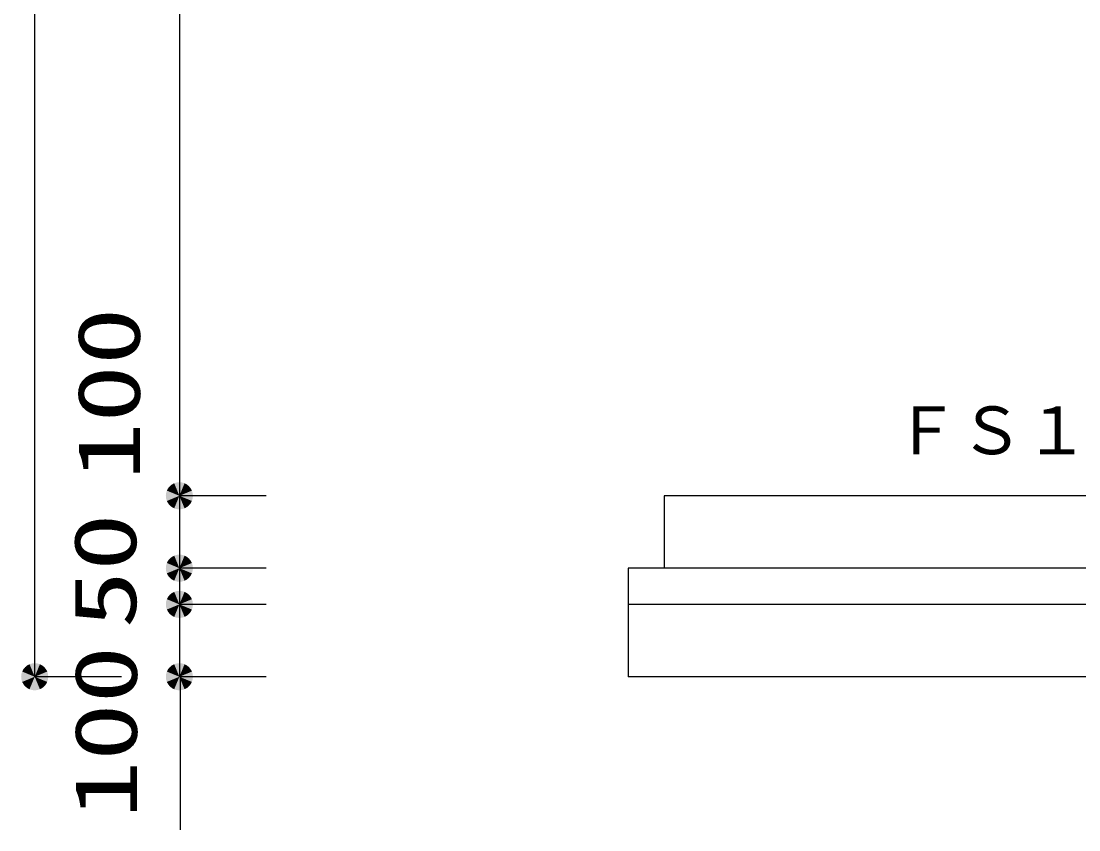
# Model space of a CAD drawing. Units: millimetres, scale not verified. Extents: x -9828 to 7490, y -6967 to 5111.
# Drawn here: x -1743 to -280, y -797 to 321 of the extents above; entities that cross this region are included whole.
import ezdxf
from ezdxf.enums import TextEntityAlignment as Align

# ---------------------------------------------------------------- set-up
doc = ezdxf.new("R2010")
doc.units = ezdxf.units.MM
doc.header["$LTSCALE"] = 30
doc.layers.add('0-2_SEISAKU', color=2, linetype='Continuous', lineweight=25)
doc.layers.add('0-6_SUNPO', color=7, linetype='Continuous', lineweight=25)
doc.styles.add('MS Gothic', font='')
doc.styles.add('ＭＳ ゴシック', font='')
doc.styles.get('MS Gothic').set_extended_font_data('MS Gothic')
doc.styles.get('ＭＳ ゴシック').set_extended_font_data('MS Gothic')

msp = doc.modelspace()

# ---------------------------------------------------------------- linework, layer by layer
at = {"layer": '0-2_SEISAKU'}
for p, q in [((346.25, -335.08), (-853.75, -335.08)), ((-853.75, -335.08), (-853.75, -435.07)), ((-903.75, -435.07), (-903.75, -535.08)), ((396.25, -435.07), (-903.75, -435.07)), ((396.25, -435.07), (-903.75, -435.07)), ((-903.75, -485.07), (-903.75, -585.08)), ((396.25, -485.07), (-903.75, -485.07)), ((396.25, -485.07), (-903.75, -485.07)), ((396.25, -585.08), (-903.75, -585.08))]:
    msp.add_line(p, q, dxfattribs=at)
at = {"layer": '0-6_SUNPO', "color": 4}
for p, q in [((-1723.94, -585.08), (-1723.94, 1514.92)), ((-1523.94, 1414.92), (-1523.94, -335.08)), ((-1403.94, -335.08), (-1523.94, -335.08)), ((-1403.94, -335.08), (-1523.94, -335.08)), ((-1523.94, -335.08), (-1523.94, -435.08)), ((-1403.94, -435.08), (-1523.94, -435.08)), ((-1403.94, -435.08), (-1523.94, -435.08)), ((-1523.94, -435.08), (-1523.94, -485.08)), ((-1403.94, -485.08), (-1523.94, -485.08)), ((-1403.94, -485.08), (-1523.94, -485.08)), ((-1523.94, -485.08), (-1523.94, -585.08)), ((-1603.94, -585.08), (-1723.94, -585.08)), ((-1403.94, -585.08), (-1523.94, -585.08)), ((-1522.88, -585.08), (-1522.88, -796.58))]:
    msp.add_line(p, q, dxfattribs=at)
at = {"layer": '0-6_SUNPO'}
for points in [[(-1534.36, -319.49), (-1523.94, -335.08), (-1537.2, -321.82)], [(-1534.36, -319.49), (-1523.94, -335.08), (-1537.2, -321.82)], [(-1531.11, -317.75), (-1523.94, -335.08), (-1534.36, -319.49)], [(-1531.11, -317.75), (-1523.94, -335.08), (-1534.36, -319.49)], [(-1527.6, -316.69), (-1523.94, -335.08), (-1531.11, -317.75)], [(-1527.6, -316.69), (-1523.94, -335.08), (-1531.11, -317.75)], [(-1523.94, -316.33), (-1523.94, -335.08), (-1527.6, -316.69)], [(-1523.94, -316.33), (-1523.94, -335.08), (-1527.6, -316.69)], [(-1520.28, -316.69), (-1523.94, -335.08), (-1523.94, -316.33)], [(-1520.28, -316.69), (-1523.94, -335.08), (-1523.94, -316.33)], [(-1516.76, -317.75), (-1523.94, -335.08), (-1520.28, -316.69)], [(-1516.76, -317.75), (-1523.94, -335.08), (-1520.28, -316.69)], [(-1513.52, -319.49), (-1523.94, -335.08), (-1516.76, -317.75)], [(-1513.52, -319.49), (-1523.94, -335.08), (-1516.76, -317.75)], [(-1510.68, -321.82), (-1523.94, -335.08), (-1513.52, -319.49)], [(-1510.68, -321.82), (-1523.94, -335.08), (-1513.52, -319.49)], [(-1542.33, -331.42), (-1523.94, -335.08), (-1542.69, -335.08)], [(-1542.33, -331.42), (-1523.94, -335.08), (-1542.69, -335.08)], [(-1542.69, -335.08), (-1523.94, -335.08), (-1542.33, -338.73)], [(-1542.69, -335.08), (-1523.94, -335.08), (-1542.33, -338.73)], [(-1541.26, -327.9), (-1523.94, -335.08), (-1542.33, -331.42)], [(-1541.26, -327.9), (-1523.94, -335.08), (-1542.33, -331.42)], [(-1542.33, -338.73), (-1523.94, -335.08), (-1541.26, -342.25)], [(-1542.33, -338.73), (-1523.94, -335.08), (-1541.26, -342.25)], [(-1539.53, -324.66), (-1523.94, -335.08), (-1541.26, -327.9)], [(-1539.53, -324.66), (-1523.94, -335.08), (-1541.26, -327.9)], [(-1541.26, -342.25), (-1523.94, -335.08), (-1539.53, -345.49)], [(-1541.26, -342.25), (-1523.94, -335.08), (-1539.53, -345.49)], [(-1537.2, -321.82), (-1523.94, -335.08), (-1539.53, -324.66)], [(-1537.2, -321.82), (-1523.94, -335.08), (-1539.53, -324.66)], [(-1539.53, -345.49), (-1523.94, -335.08), (-1537.2, -348.33)], [(-1539.53, -345.49), (-1523.94, -335.08), (-1537.2, -348.33)], [(-1537.2, -348.33), (-1523.94, -335.08), (-1534.36, -350.67)], [(-1537.2, -348.33), (-1523.94, -335.08), (-1534.36, -350.67)], [(-1534.36, -350.67), (-1523.94, -335.08), (-1531.11, -352.4)], [(-1534.36, -350.67), (-1523.94, -335.08), (-1531.11, -352.4)], [(-1531.11, -352.4), (-1523.94, -335.08), (-1527.6, -353.47)], [(-1531.11, -352.4), (-1523.94, -335.08), (-1527.6, -353.47)], [(-1527.6, -353.47), (-1523.94, -335.08), (-1523.94, -353.83)], [(-1527.6, -353.47), (-1523.94, -335.08), (-1523.94, -353.83)], [(-1508.35, -324.66), (-1523.94, -335.08), (-1510.68, -321.82)], [(-1508.35, -324.66), (-1523.94, -335.08), (-1510.68, -321.82)], [(-1506.62, -327.9), (-1523.94, -335.08), (-1508.35, -324.66)], [(-1506.62, -327.9), (-1523.94, -335.08), (-1508.35, -324.66)], [(-1505.55, -331.42), (-1523.94, -335.08), (-1506.62, -327.9)], [(-1505.55, -331.42), (-1523.94, -335.08), (-1506.62, -327.9)], [(-1505.19, -335.08), (-1523.94, -335.08), (-1505.55, -331.42)], [(-1505.19, -335.08), (-1523.94, -335.08), (-1505.55, -331.42)], [(-1523.94, -353.83), (-1523.94, -335.08), (-1520.28, -353.47)], [(-1520.28, -353.47), (-1523.94, -335.08), (-1516.76, -352.4)], [(-1516.76, -352.4), (-1523.94, -335.08), (-1513.52, -350.67)], [(-1513.52, -350.67), (-1523.94, -335.08), (-1510.68, -348.33)], [(-1510.68, -348.33), (-1523.94, -335.08), (-1508.35, -345.49)], [(-1508.35, -345.49), (-1523.94, -335.08), (-1506.62, -342.25)], [(-1506.62, -342.25), (-1523.94, -335.08), (-1505.55, -338.73)], [(-1505.55, -338.73), (-1523.94, -335.08), (-1505.19, -335.08)], [(-1523.94, -353.83), (-1523.94, -335.08), (-1520.28, -353.47)], [(-1520.28, -353.47), (-1523.94, -335.08), (-1516.76, -352.4)], [(-1516.76, -352.4), (-1523.94, -335.08), (-1513.52, -350.67)], [(-1513.52, -350.67), (-1523.94, -335.08), (-1510.68, -348.33)], [(-1510.68, -348.33), (-1523.94, -335.08), (-1508.35, -345.49)], [(-1508.35, -345.49), (-1523.94, -335.08), (-1506.62, -342.25)], [(-1506.62, -342.25), (-1523.94, -335.08), (-1505.55, -338.73)], [(-1505.55, -338.73), (-1523.94, -335.08), (-1505.19, -335.08)], [(-1537.2, -421.82), (-1523.94, -435.08), (-1539.53, -424.66)], [(-1537.2, -421.82), (-1523.94, -435.08), (-1539.53, -424.66)], [(-1534.36, -419.48), (-1523.94, -435.08), (-1537.2, -421.82)], [(-1534.36, -419.48), (-1523.94, -435.08), (-1537.2, -421.82)], [(-1531.11, -417.75), (-1523.94, -435.08), (-1534.36, -419.48)], [(-1531.11, -417.75), (-1523.94, -435.08), (-1534.36, -419.48)], [(-1527.6, -416.69), (-1523.94, -435.08), (-1531.11, -417.75)], [(-1527.6, -416.69), (-1523.94, -435.08), (-1531.11, -417.75)], [(-1523.94, -416.33), (-1523.94, -435.08), (-1527.6, -416.69)], [(-1523.94, -416.33), (-1523.94, -435.08), (-1527.6, -416.69)], [(-1520.28, -416.69), (-1523.94, -435.08), (-1523.94, -416.33)], [(-1520.28, -416.69), (-1523.94, -435.08), (-1523.94, -416.33)], [(-1516.76, -417.75), (-1523.94, -435.08), (-1520.28, -416.69)], [(-1516.76, -417.75), (-1523.94, -435.08), (-1520.28, -416.69)], [(-1513.52, -419.48), (-1523.94, -435.08), (-1516.76, -417.75)], [(-1513.52, -419.48), (-1523.94, -435.08), (-1516.76, -417.75)], [(-1510.68, -421.82), (-1523.94, -435.08), (-1513.52, -419.48)], [(-1510.68, -421.82), (-1523.94, -435.08), (-1513.52, -419.48)], [(-1508.35, -424.66), (-1523.94, -435.08), (-1510.68, -421.82)], [(-1508.35, -424.66), (-1523.94, -435.08), (-1510.68, -421.82)], [(-1542.33, -431.42), (-1523.94, -435.08), (-1542.69, -435.08)], [(-1542.33, -431.42), (-1523.94, -435.08), (-1542.69, -435.08)], [(-1542.69, -435.08), (-1523.94, -435.08), (-1542.33, -438.73)], [(-1542.69, -435.08), (-1523.94, -435.08), (-1542.33, -438.73)], [(-1541.26, -427.9), (-1523.94, -435.08), (-1542.33, -431.42)], [(-1541.26, -427.9), (-1523.94, -435.08), (-1542.33, -431.42)], [(-1542.33, -438.73), (-1523.94, -435.08), (-1541.26, -442.25)], [(-1542.33, -438.73), (-1523.94, -435.08), (-1541.26, -442.25)], [(-1539.53, -424.66), (-1523.94, -435.08), (-1541.26, -427.9)], [(-1539.53, -424.66), (-1523.94, -435.08), (-1541.26, -427.9)], [(-1541.26, -442.25), (-1523.94, -435.08), (-1539.53, -445.49)], [(-1541.26, -442.25), (-1523.94, -435.08), (-1539.53, -445.49)], [(-1539.53, -445.49), (-1523.94, -435.08), (-1537.2, -448.33)], [(-1539.53, -445.49), (-1523.94, -435.08), (-1537.2, -448.33)], [(-1537.2, -448.33), (-1523.94, -435.08), (-1534.36, -450.67)], [(-1537.2, -448.33), (-1523.94, -435.08), (-1534.36, -450.67)], [(-1534.36, -450.67), (-1523.94, -435.08), (-1531.11, -452.4)], [(-1534.36, -450.67), (-1523.94, -435.08), (-1531.11, -452.4)], [(-1531.11, -452.4), (-1523.94, -435.08), (-1527.6, -453.46)], [(-1531.11, -452.4), (-1523.94, -435.08), (-1527.6, -453.46)], [(-1527.6, -453.46), (-1523.94, -435.08), (-1523.94, -453.83)], [(-1527.6, -453.46), (-1523.94, -435.08), (-1523.94, -453.83)], [(-1506.62, -427.9), (-1523.94, -435.08), (-1508.35, -424.66)], [(-1506.62, -427.9), (-1523.94, -435.08), (-1508.35, -424.66)], [(-1505.55, -431.42), (-1523.94, -435.08), (-1506.62, -427.9)], [(-1505.55, -431.42), (-1523.94, -435.08), (-1506.62, -427.9)], [(-1505.19, -435.08), (-1523.94, -435.08), (-1505.55, -431.42)], [(-1505.19, -435.08), (-1523.94, -435.08), (-1505.55, -431.42)], [(-1523.94, -453.83), (-1523.94, -435.08), (-1520.28, -453.46)], [(-1520.28, -453.46), (-1523.94, -435.08), (-1516.76, -452.4)], [(-1516.76, -452.4), (-1523.94, -435.08), (-1513.52, -450.67)], [(-1513.52, -450.67), (-1523.94, -435.08), (-1510.68, -448.33)], [(-1510.68, -448.33), (-1523.94, -435.08), (-1508.35, -445.49)], [(-1508.35, -445.49), (-1523.94, -435.08), (-1506.62, -442.25)], [(-1506.62, -442.25), (-1523.94, -435.08), (-1505.55, -438.73)], [(-1505.55, -438.73), (-1523.94, -435.08), (-1505.19, -435.08)], [(-1523.94, -453.83), (-1523.94, -435.08), (-1520.28, -453.46)], [(-1520.28, -453.46), (-1523.94, -435.08), (-1516.76, -452.4)], [(-1516.76, -452.4), (-1523.94, -435.08), (-1513.52, -450.67)], [(-1513.52, -450.67), (-1523.94, -435.08), (-1510.68, -448.33)], [(-1510.68, -448.33), (-1523.94, -435.08), (-1508.35, -445.49)], [(-1508.35, -445.49), (-1523.94, -435.08), (-1506.62, -442.25)], [(-1506.62, -442.25), (-1523.94, -435.08), (-1505.55, -438.73)], [(-1505.55, -438.73), (-1523.94, -435.08), (-1505.19, -435.08)], [(-1531.11, -467.75), (-1523.94, -485.08), (-1534.36, -469.49)], [(-1531.11, -467.75), (-1523.94, -485.08), (-1534.36, -469.49)], [(-1527.6, -466.69), (-1523.94, -485.08), (-1531.11, -467.75)], [(-1527.6, -466.69), (-1523.94, -485.08), (-1531.11, -467.75)], [(-1523.94, -466.33), (-1523.94, -485.08), (-1527.6, -466.69)], [(-1523.94, -466.33), (-1523.94, -485.08), (-1527.6, -466.69)], [(-1520.28, -466.69), (-1523.94, -485.08), (-1523.94, -466.33)], [(-1520.28, -466.69), (-1523.94, -485.08), (-1523.94, -466.33)], [(-1516.76, -467.75), (-1523.94, -485.08), (-1520.28, -466.69)], [(-1516.76, -467.75), (-1523.94, -485.08), (-1520.28, -466.69)], [(-1513.52, -469.49), (-1523.94, -485.08), (-1516.76, -467.75)], [(-1513.52, -469.49), (-1523.94, -485.08), (-1516.76, -467.75)], [(-1542.33, -481.42), (-1523.94, -485.08), (-1542.69, -485.08)], [(-1542.33, -481.42), (-1523.94, -485.08), (-1542.69, -485.08)], [(-1541.26, -477.9), (-1523.94, -485.08), (-1542.33, -481.42)], [(-1541.26, -477.9), (-1523.94, -485.08), (-1542.33, -481.42)], [(-1539.53, -474.66), (-1523.94, -485.08), (-1541.26, -477.9)], [(-1539.53, -474.66), (-1523.94, -485.08), (-1541.26, -477.9)], [(-1537.2, -471.82), (-1523.94, -485.08), (-1539.53, -474.66)], [(-1537.2, -471.82), (-1523.94, -485.08), (-1539.53, -474.66)], [(-1534.36, -469.49), (-1523.94, -485.08), (-1537.2, -471.82)], [(-1534.36, -469.49), (-1523.94, -485.08), (-1537.2, -471.82)], [(-1510.68, -471.82), (-1523.94, -485.08), (-1513.52, -469.49)], [(-1510.68, -471.82), (-1523.94, -485.08), (-1513.52, -469.49)], [(-1508.35, -474.66), (-1523.94, -485.08), (-1510.68, -471.82)], [(-1508.35, -474.66), (-1523.94, -485.08), (-1510.68, -471.82)], [(-1506.62, -477.9), (-1523.94, -485.08), (-1508.35, -474.66)], [(-1506.62, -477.9), (-1523.94, -485.08), (-1508.35, -474.66)], [(-1505.55, -481.42), (-1523.94, -485.08), (-1506.62, -477.9)], [(-1505.55, -481.42), (-1523.94, -485.08), (-1506.62, -477.9)], [(-1505.19, -485.08), (-1523.94, -485.08), (-1505.55, -481.42)], [(-1505.19, -485.08), (-1523.94, -485.08), (-1505.55, -481.42)], [(-1542.69, -485.08), (-1523.94, -485.08), (-1542.33, -488.73)], [(-1542.69, -485.08), (-1523.94, -485.08), (-1542.33, -488.73)], [(-1542.33, -488.73), (-1523.94, -485.08), (-1541.26, -492.25)], [(-1542.33, -488.73), (-1523.94, -485.08), (-1541.26, -492.25)], [(-1541.26, -492.25), (-1523.94, -485.08), (-1539.53, -495.49)], [(-1541.26, -492.25), (-1523.94, -485.08), (-1539.53, -495.49)], [(-1539.53, -495.49), (-1523.94, -485.08), (-1537.2, -498.33)], [(-1539.53, -495.49), (-1523.94, -485.08), (-1537.2, -498.33)], [(-1537.2, -498.33), (-1523.94, -485.08), (-1534.36, -500.67)], [(-1537.2, -498.33), (-1523.94, -485.08), (-1534.36, -500.67)], [(-1534.36, -500.67), (-1523.94, -485.08), (-1531.11, -502.4)], [(-1534.36, -500.67), (-1523.94, -485.08), (-1531.11, -502.4)], [(-1531.11, -502.4), (-1523.94, -485.08), (-1527.6, -503.47)], [(-1531.11, -502.4), (-1523.94, -485.08), (-1527.6, -503.47)], [(-1527.6, -503.47), (-1523.94, -485.08), (-1523.94, -503.83)], [(-1527.6, -503.47), (-1523.94, -485.08), (-1523.94, -503.83)], [(-1523.94, -503.83), (-1523.94, -485.08), (-1520.28, -503.47)], [(-1520.28, -503.47), (-1523.94, -485.08), (-1516.76, -502.4)], [(-1516.76, -502.4), (-1523.94, -485.08), (-1513.52, -500.67)], [(-1513.52, -500.67), (-1523.94, -485.08), (-1510.68, -498.33)], [(-1510.68, -498.33), (-1523.94, -485.08), (-1508.35, -495.49)], [(-1508.35, -495.49), (-1523.94, -485.08), (-1506.62, -492.25)], [(-1506.62, -492.25), (-1523.94, -485.08), (-1505.55, -488.73)], [(-1505.55, -488.73), (-1523.94, -485.08), (-1505.19, -485.08)], [(-1523.94, -503.83), (-1523.94, -485.08), (-1520.28, -503.47)], [(-1520.28, -503.47), (-1523.94, -485.08), (-1516.76, -502.4)], [(-1516.76, -502.4), (-1523.94, -485.08), (-1513.52, -500.67)], [(-1513.52, -500.67), (-1523.94, -485.08), (-1510.68, -498.33)], [(-1510.68, -498.33), (-1523.94, -485.08), (-1508.35, -495.49)], [(-1508.35, -495.49), (-1523.94, -485.08), (-1506.62, -492.25)], [(-1506.62, -492.25), (-1523.94, -485.08), (-1505.55, -488.73)], [(-1505.55, -488.73), (-1523.94, -485.08), (-1505.19, -485.08)], [(-1734.36, -569.49), (-1723.94, -585.08), (-1737.2, -571.82)], [(-1731.11, -567.75), (-1723.94, -585.08), (-1734.36, -569.49)], [(-1727.6, -566.69), (-1723.94, -585.08), (-1731.11, -567.75)], [(-1723.94, -566.33), (-1723.94, -585.08), (-1727.6, -566.69)], [(-1720.28, -566.69), (-1723.94, -585.08), (-1723.94, -566.33)], [(-1716.76, -567.75), (-1723.94, -585.08), (-1720.28, -566.69)], [(-1713.52, -569.49), (-1723.94, -585.08), (-1716.76, -567.75)], [(-1710.68, -571.82), (-1723.94, -585.08), (-1713.52, -569.49)], [(-1534.36, -569.49), (-1523.94, -585.08), (-1537.2, -571.82)], [(-1531.11, -567.75), (-1523.94, -585.08), (-1534.36, -569.49)], [(-1527.6, -566.69), (-1523.94, -585.08), (-1531.11, -567.75)], [(-1523.94, -566.33), (-1523.94, -585.08), (-1527.6, -566.69)], [(-1520.28, -566.69), (-1523.94, -585.08), (-1523.94, -566.33)], [(-1516.76, -567.75), (-1523.94, -585.08), (-1520.28, -566.69)], [(-1513.52, -569.49), (-1523.94, -585.08), (-1516.76, -567.75)], [(-1510.68, -571.82), (-1523.94, -585.08), (-1513.52, -569.49)], [(-1742.33, -581.42), (-1723.94, -585.08), (-1742.69, -585.08)], [(-1741.26, -577.9), (-1723.94, -585.08), (-1742.33, -581.42)], [(-1739.53, -574.66), (-1723.94, -585.08), (-1741.26, -577.9)], [(-1737.2, -571.82), (-1723.94, -585.08), (-1739.53, -574.66)], [(-1708.35, -574.66), (-1723.94, -585.08), (-1710.68, -571.82)], [(-1706.62, -577.9), (-1723.94, -585.08), (-1708.35, -574.66)], [(-1705.55, -581.42), (-1723.94, -585.08), (-1706.62, -577.9)], [(-1705.19, -585.08), (-1723.94, -585.08), (-1705.55, -581.42)], [(-1542.33, -581.42), (-1523.94, -585.08), (-1542.69, -585.08)], [(-1541.26, -577.9), (-1523.94, -585.08), (-1542.33, -581.42)], [(-1539.53, -574.66), (-1523.94, -585.08), (-1541.26, -577.9)], [(-1537.2, -571.82), (-1523.94, -585.08), (-1539.53, -574.66)], [(-1508.35, -574.66), (-1523.94, -585.08), (-1510.68, -571.82)], [(-1506.62, -577.9), (-1523.94, -585.08), (-1508.35, -574.66)], [(-1505.55, -581.42), (-1523.94, -585.08), (-1506.62, -577.9)], [(-1505.19, -585.08), (-1523.94, -585.08), (-1505.55, -581.42)], [(-1742.69, -585.08), (-1723.94, -585.08), (-1742.33, -588.73)], [(-1742.33, -588.73), (-1723.94, -585.08), (-1741.26, -592.25)], [(-1741.26, -592.25), (-1723.94, -585.08), (-1739.53, -595.49)], [(-1739.53, -595.49), (-1723.94, -585.08), (-1737.2, -598.33)], [(-1737.2, -598.33), (-1723.94, -585.08), (-1734.36, -600.67)], [(-1734.36, -600.67), (-1723.94, -585.08), (-1731.11, -602.4)], [(-1731.11, -602.4), (-1723.94, -585.08), (-1727.6, -603.47)], [(-1727.6, -603.47), (-1723.94, -585.08), (-1723.94, -603.83)], [(-1723.94, -603.83), (-1723.94, -585.08), (-1720.28, -603.47)], [(-1720.28, -603.47), (-1723.94, -585.08), (-1716.76, -602.4)], [(-1716.76, -602.4), (-1723.94, -585.08), (-1713.52, -600.67)], [(-1713.52, -600.67), (-1723.94, -585.08), (-1710.68, -598.33)], [(-1710.68, -598.33), (-1723.94, -585.08), (-1708.35, -595.49)], [(-1708.35, -595.49), (-1723.94, -585.08), (-1706.62, -592.25)], [(-1706.62, -592.25), (-1723.94, -585.08), (-1705.55, -588.73)], [(-1705.55, -588.73), (-1723.94, -585.08), (-1705.19, -585.08)], [(-1542.69, -585.08), (-1523.94, -585.08), (-1542.33, -588.73)], [(-1542.33, -588.73), (-1523.94, -585.08), (-1541.26, -592.25)], [(-1541.26, -592.25), (-1523.94, -585.08), (-1539.53, -595.49)], [(-1539.53, -595.49), (-1523.94, -585.08), (-1537.2, -598.33)], [(-1537.2, -598.33), (-1523.94, -585.08), (-1534.36, -600.67)], [(-1534.36, -600.67), (-1523.94, -585.08), (-1531.11, -602.4)], [(-1531.11, -602.4), (-1523.94, -585.08), (-1527.6, -603.47)], [(-1527.6, -603.47), (-1523.94, -585.08), (-1523.94, -603.83)], [(-1523.94, -603.83), (-1523.94, -585.08), (-1520.28, -603.47)], [(-1520.28, -603.47), (-1523.94, -585.08), (-1516.76, -602.4)], [(-1516.76, -602.4), (-1523.94, -585.08), (-1513.52, -600.67)], [(-1513.52, -600.67), (-1523.94, -585.08), (-1510.68, -598.33)], [(-1510.68, -598.33), (-1523.94, -585.08), (-1508.35, -595.49)], [(-1508.35, -595.49), (-1523.94, -585.08), (-1506.62, -592.25)], [(-1506.62, -592.25), (-1523.94, -585.08), (-1505.55, -588.73)], [(-1505.55, -588.73), (-1523.94, -585.08), (-1505.19, -585.08)]]:
    msp.add_solid(points, dxfattribs=at)

# ---------------------------------------------------------------- texts
at = {"layer": '0-2_SEISAKU', "color": 4, "style": 'MS Gothic'}
msp.add_text('ＦＳ１', height=65.98, dxfattribs=at).set_placement((-536.25, -297.39), align=Align.BOTTOM_LEFT)
at = {"layer": '0-6_SUNPO', "color": 3, "style": 'ＭＳ ゴシック', "width": 1.35}
for s, p in [('100', (-1552.61, -313.51)), ('50', (-1557.69, -518.36)), ('100', (-1556.68, -780.87))]:
    msp.add_text(s, height=86.59, rotation=90, dxfattribs=at).set_placement(p, align=Align.BOTTOM_LEFT)

doc.saveas('drawing.dxf')
